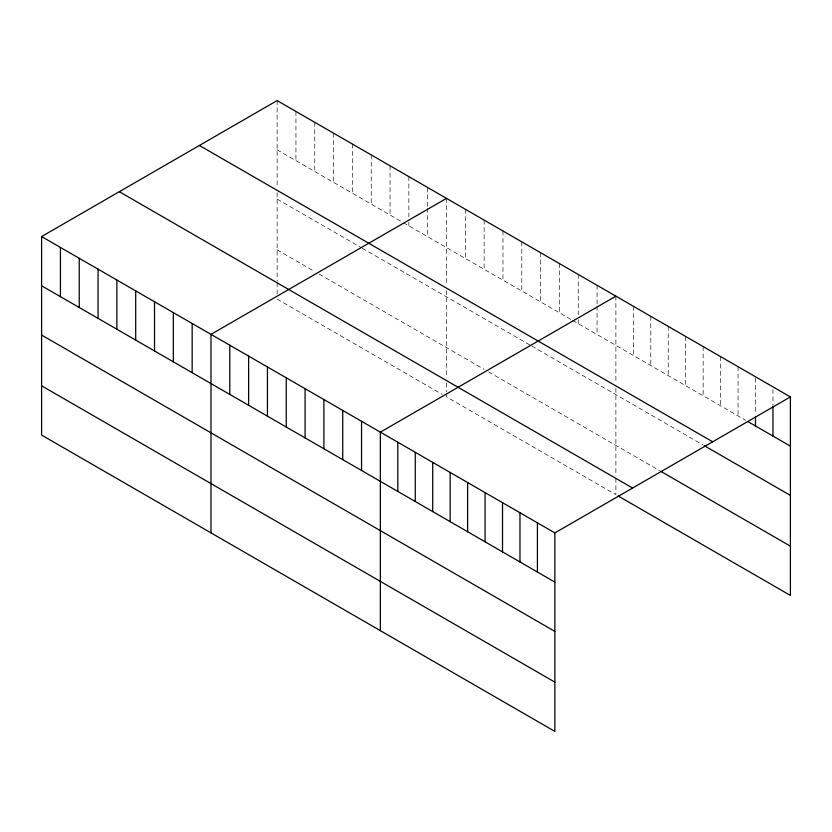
<?xml version="1.0" encoding="UTF-8"?>
<svg xmlns="http://www.w3.org/2000/svg" width="832" height="832" viewBox="0 0 832 832"><rect width="100%" height="100%" fill="white"/><g stroke="black" fill="none" stroke-linecap="round" stroke-linejoin="round"><path stroke-width="0.62" stroke-dasharray="4.16 3.12" d="M277.129 100.589L277.129 187.699M277.129 149.802L402.22 222.019M403.333 222.664L571.605 319.81M572.707 320.455L745.68 420.316M277.129 199.066L361.265 247.645M362.367 248.279L530.639 345.436M531.752 346.07L703.144 445.026M277.129 249.829L314.766 271.554M319.197 274.113L484.141 369.346M488.571 371.904L659.516 470.6M277.129 299.094L442.073 394.326M772.949 389.449L772.949 404.986M755.498 378.071L755.498 414.326M738.046 366.704L738.046 415.906M720.595 356.626L720.595 405.829M703.144 346.549L703.144 395.751M685.693 336.482L685.693 385.684M668.242 326.404L668.242 375.606M650.79 316.326L650.79 365.529M633.339 306.249L633.339 355.451M615.888 296.171L615.888 383.282M615.888 388.326L615.888 475.727M615.888 478.254L615.888 494.676L446.503 396.885L446.503 393.089M597.064 285.314L597.064 304.73M597.064 306.03L597.064 334.516M578.25 274.446L578.25 314.579M578.25 319.758L578.25 323.648M559.426 263.578L559.426 312.78M540.602 252.71L540.602 301.912M521.789 241.842L521.789 291.054M502.965 230.984L502.965 280.186M484.141 220.116L484.141 269.318M465.327 209.248L465.327 258.45M446.503 198.38L446.503 285.49M446.503 290.534L446.503 377.936M446.503 382.99L446.503 391.83M427.69 187.522L427.69 206.939M427.69 208.239L427.69 236.725M408.866 176.654L408.866 216.788M408.866 221.967L408.866 225.857M390.042 165.786L390.042 214.989M371.228 154.918L371.228 204.121M352.404 144.05L352.404 193.263M333.58 133.193L333.58 182.395M314.766 122.325L314.766 171.527M295.942 111.457L295.942 160.659M277.129 192.743L277.129 281.403M277.129 282.672L277.129 294.039"/><path stroke-width="1.25" d="M41.6 236.569L554.871 532.906L554.871 731.411L41.6 435.074L41.6 236.569L277.129 100.589L790.4 396.926L790.4 595.431L618.072 495.934M446.503 198.38L210.985 334.36L210.985 532.865M615.888 296.171L380.359 432.151L380.359 630.656M554.871 532.906L790.4 396.926M747.864 421.574L790.4 446.129M199.399 145.465L712.681 441.802M704.236 445.65L790.4 495.404M660.608 471.224L790.4 546.156M119.319 191.703L632.601 488.03M41.6 285.771L554.871 582.109M41.6 335.046L554.871 631.384M41.6 385.798L554.871 682.136M772.949 406.276L772.949 436.062M755.498 416.915L755.498 425.984M537.42 522.829L537.42 572.042M519.969 512.762L519.969 561.964M502.518 502.684L502.518 551.886M485.066 492.606L485.066 541.809M467.615 482.529L467.615 531.731M450.164 472.451L450.164 521.664M432.713 462.384L432.713 511.586M415.262 452.306L415.262 501.509M397.81 442.229L397.81 491.431M361.546 421.283L361.546 470.496M342.722 410.426L342.722 459.628M323.898 399.558L323.898 448.76M305.084 388.69L305.084 437.892M286.26 377.822L286.26 427.034M267.436 366.964L267.436 416.166M248.622 356.096L248.622 405.298M229.798 345.228L229.798 394.43M192.161 323.492L192.161 372.705M173.337 312.634L173.337 361.837M154.523 301.766L154.523 350.969M135.699 290.898L135.699 340.101M116.875 280.03L116.875 329.243M98.062 269.173L98.062 318.375M79.238 258.305L79.238 307.507M60.424 247.437L60.424 296.639"/></g></svg>
